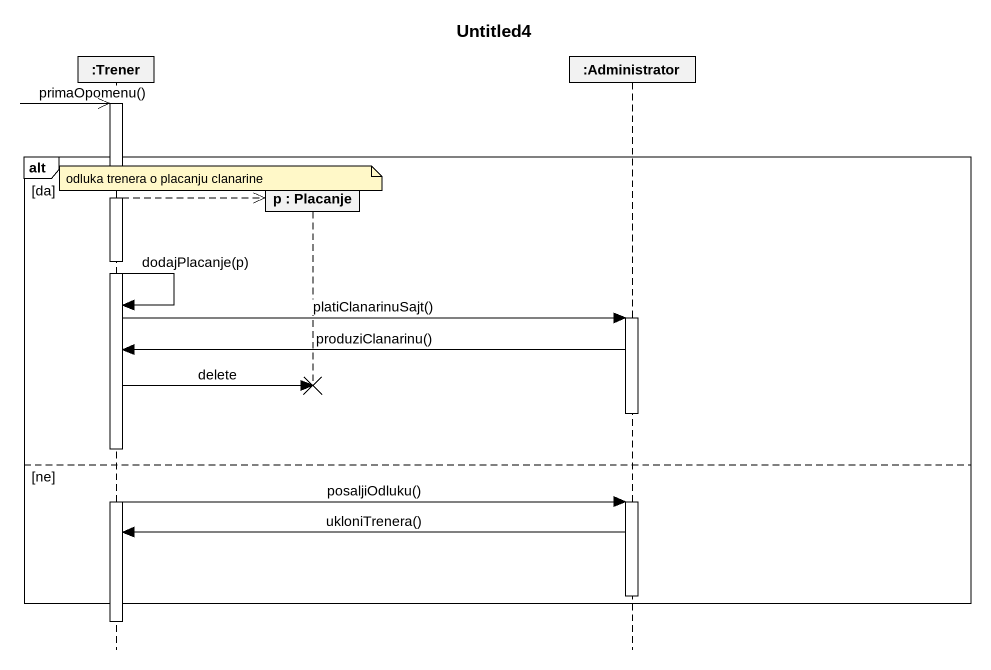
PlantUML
@startuml
title Untitled4
hide footbox
participant ":Trener" as Trener
participant "p : Placanje" as p
participant ":Administrator" as Administrator

Trener ->> Trener : primaOpomenu()
activate Trener
alt da
  note over p : odluka trenera o placanju clanarine
  Trener -->> p **
  Trener -> Trener : dodajPlacanje(p)
  Trener -> Administrator : platiClanarinuSajt()
  activate Administrator
  Administrator -> Trener : produziClanarinu()
  Trener -> p !! : delete
  deactivate Administrator
else ne
  Trener -> Administrator : posaljiOdluku()
  activate Administrator
  Administrator -> Trener : ukloniTrenera()
  deactivate Administrator
end
deactivate Trener
@enduml
